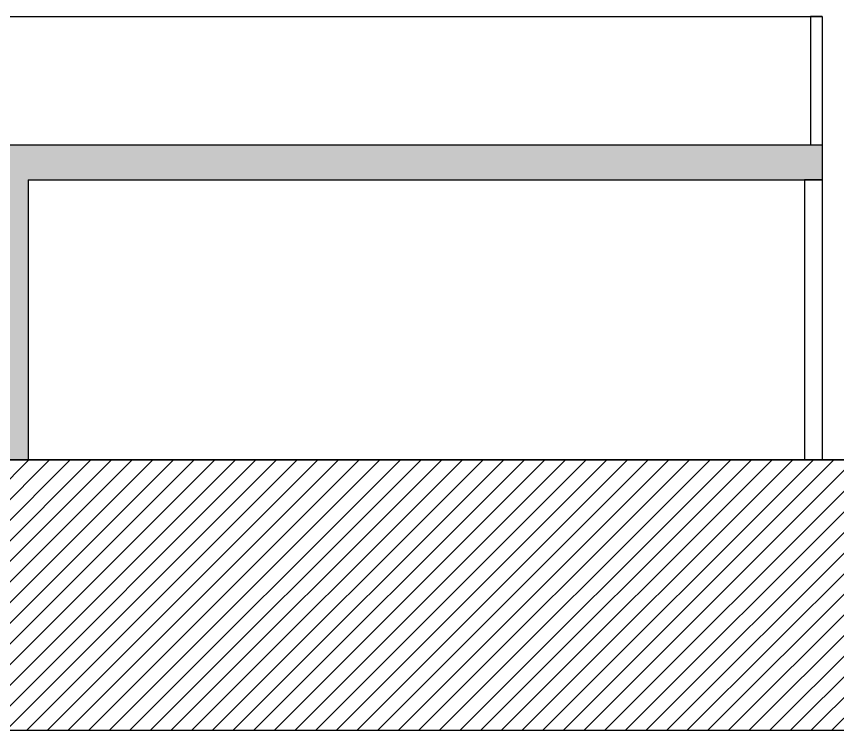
# Model space of a CAD drawing. Header units: inches. Extents: x 74 to 259, y -3 to 170.
# Drawn here: x 182.93 to 189.96, y 19 to 25.12 of the extents above; entities that cross this region are included whole.
import ezdxf

# ---------------------------------------------------------------- set-up
doc = ezdxf.new("R2010")
doc.units = ezdxf.units.IN
doc.header["$MEASUREMENT"] = 0

msp = doc.modelspace()

# ---------------------------------------------------------------- hatches: boundary and pattern name
at = {"ltscale": 0.5}
h = msp.add_hatch(color=256, dxfattribs=at)
h.dxf.hatch_style = 1
h.paths.add_polyline_path([(183.0306, 23.7176), (189.8306, 23.7176), (189.8306, 24.0176), (182.7306, 24.0176), (182.7306, 23.7176), (182.7306, 21.3176), (183.0306, 21.3176)])
h = msp.add_hatch(dxfattribs=at)
h.set_pattern_fill('ANSI31', color=256)
h.set_pattern_definition([(45, (72.2071, 22.56341), (-0.08838835, 0.08838835), [])])
h.paths.add_polyline_path([(195.5255, 21.3176), (172.1306, 21.3176), (172.1306, 18.9982), (195.5255, 18.9982)])

# ---------------------------------------------------------------- linework, layer by layer
for p, q in [((182.8306, 25.1176), (189.8306, 25.1176)), ((189.8306, 25.1176), (189.7306, 25.1176)), ((189.7306, 25.1176), (189.7306, 24.0176)), ((189.8306, 25.1176), (189.8306, 21.3176)), ((182.7306, 24.0176), (189.8306, 24.0176)), ((183.0306, 23.7176), (189.8306, 23.7176)), ((183.0306, 23.7176), (183.0306, 21.3176)), ((189.8306, 23.7176), (189.6806, 23.7176)), ((189.6806, 23.7176), (189.6806, 21.3176))]:
    msp.add_line(p, q, dxfattribs=at)
msp.add_line((195.5255, 21.3176), (172.1306, 21.3176))
at = {"ltscale": 12}
msp.add_lwpolyline([(172.1306, 21.3176), (195.5255, 21.3176), (195.5255, 18.9982), (172.1306, 18.9982)], close=True, dxfattribs=at)

doc.saveas('drawing.dxf')
